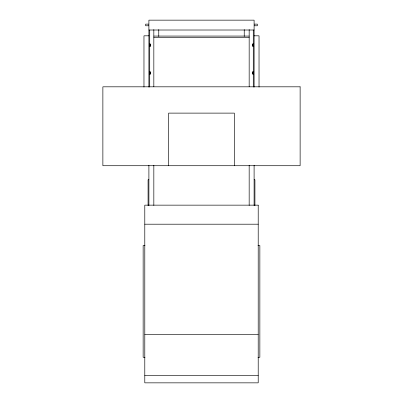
<?xml version="1.0" encoding="UTF-8"?>
<svg xmlns="http://www.w3.org/2000/svg" width="403" height="403" viewBox="0 0 403 403"><rect width="100%" height="100%" fill="white"/><g stroke="black" fill="none" stroke-linecap="round" stroke-linejoin="round"><path stroke-width="0.6" d="M149.866 71.89L149.866 74.248L149.876 73.553L150.546 73.84L149.876 74.127M149.866 43.992L149.866 46.35L149.876 45.66L150.546 45.942L149.876 46.229M150.581 73.225L150.581 73.91L150.581 72.056L150.581 72.747M150.581 45.327L150.581 46.013L150.581 44.159L150.581 44.849M252.328 73.225C252.328 75.588 252.328 70.384 252.328 72.747M252.328 45.327C252.328 47.69 252.328 42.486 252.328 44.849M150.455 45.66L150.526 44.098L149.876 43.947M150.455 73.553L150.526 71.996L149.876 71.845M253.029 43.947C252.006 43.655 252.006 46.521 253.029 46.229M253.029 71.845C252.006 71.553 252.006 74.419 253.029 74.127M148.747 24.13L145.609 24.13L145.609 25.772L148.747 25.772M254.253 24.13L257.391 24.13L257.391 25.772L254.253 25.772M148.898 30.013L254.102 30.013M148.898 35.812L143.967 35.812L143.967 87.108M254.102 35.812L259.033 35.812L259.033 87.108M153.83 36.074L249.17 36.074M153.83 37.333L249.17 37.333M149.876 44.516L150.455 44.516M252.449 44.516L253.029 44.516M252.449 45.66L253.029 45.66L253.039 43.826L253.039 46.179M149.876 72.414L150.455 72.414M252.449 72.414L253.029 72.414M252.449 73.553L253.029 73.553L253.039 71.724L253.039 74.076M148.898 179.753L148.077 179.753L148.077 205.54M254.102 179.753L254.923 179.753L254.923 205.54M144.788 224.199L258.212 224.199M145.025 245.508L143.146 245.508L143.146 357.29L145.025 357.29M257.975 245.508L259.854 245.508L259.854 357.29L257.975 357.29M144.788 334.47L258.212 334.47M144.788 375.576L258.212 375.576M254.102 87.108L254.102 20.15L148.898 20.15L148.898 87.108M254.102 165.21L254.102 205.54M253.28 30.013L253.28 87.043M253.27 43.992L253.27 46.179M253.27 71.89L253.27 74.076M249.17 29.56L249.17 86.776M249.17 165.21L249.17 205.454M244.238 29.56L244.238 36.472M234.375 165.719L234.375 113.117L168.625 113.117L168.625 165.719M158.762 29.56L158.762 36.472M153.83 29.56L153.83 86.776M153.83 165.21L153.83 205.454M149.72 30.013L149.72 87.043M148.898 165.21L148.898 205.54M300.129 86.816L102.871 86.816L102.871 165.719L300.129 165.719L300.129 86.816M258.212 205.147L144.788 205.147L144.788 382.85L258.212 382.85L258.212 205.147"/></g></svg>
